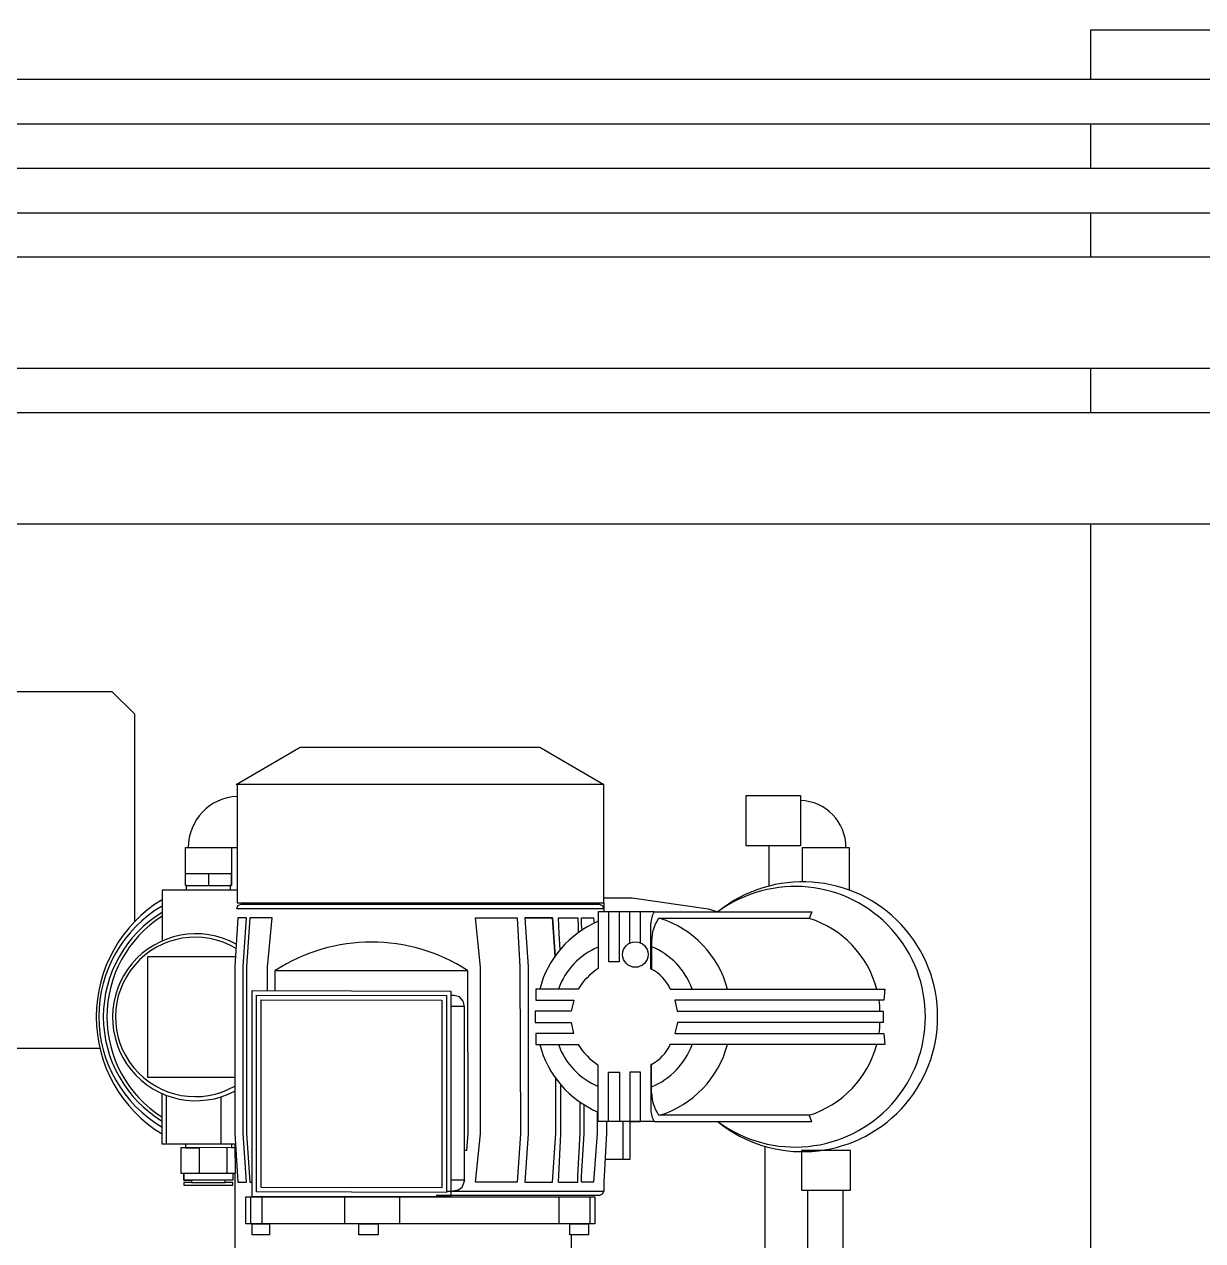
# Model space of a CAD drawing. Header units: metres. Extents: x -22 to 564, y 0 to 143.
# Drawn here: x 41.526 to 42.056, y 51.36 to 51.908 of the extents above; entities that cross this region are included whole.
import ezdxf
from ezdxf.xclip import XClip

# ---------------------------------------------------------------- set-up
doc = ezdxf.new("R2010")
doc.units = ezdxf.units.M
doc.header["$XCLIPFRAME"] = 2
doc.layers.add('XREF  PB CONJ$0$PARQUE', color=251, linetype='Continuous')
doc.layers.add('XREF PB NEURO-ONCOLOGIA$0$EQUIPO', color=8, linetype='Continuous')

# ---------------------------------------------------------------- blocks, each defined once
blk = doc.blocks.new('*U219')
at = {"color": 0}
for p, q in [((-3160, 955.86), (-3160, 1725.86)), ((-3137.67, 1527.13), (-3137.67, -300.97)), ((-3117.67, -300.97), (-3117.67, 1527.13)), ((-3097.67, 1527.13), (-3097.67, -300.97)), ((-3077.67, -300.97), (-3077.67, 1527.13)), ((-3057.67, 1525.13), (-3057.67, -298.97)), ((-3007.67, -298.97), (-3007.67, 1525.13)), ((-2987.67, 1525.13), (-2987.67, -298.97)), ((-2937.66, -298.97), (-2937.66, 1525.13)), ((-3137.67, 955.86), (-3160, 955.86)), ((-3097.67, 955.86), (-3117.67, 955.86)), ((-3057.67, 955.86), (-3077.67, 955.86)), ((-2987.67, 955.86), (-3007.67, 955.86)), ((-2592.96, 955.86), (-2937.66, 955.86)), ((-2728.21, 766.54), (-2728.21, 863.21)), ((-2728.21, 863.21), (-2723.24, 862.66)), ((-2723.24, 862.66), (-2723.24, 768.54)), ((-2718.31, 769.67), (-2718.31, 862.34)), ((-2718.31, 862.34), (-2713.16, 862.34)), ((-2713.16, 862.34), (-2713.16, 769.73)), ((-2708.19, 862.66), (-2703.26, 863.21)), ((-2708.19, 768.6), (-2708.19, 862.66)), ((-2703.26, 863.21), (-2703.26, 766.26)), ((-2791.91, 825.91), (-2791.91, 847.07)), ((-2791.91, 847.07), (-2772.77, 847.07)), ((-2637.6, 847.61), (-2655.47, 847.61)), ((-2655.47, 847.61), (-2655.47, 825.63)), ((-2637.6, 825.63), (-2637.6, 847.61)), ((-2607.73, 844.42), (-2637.6, 844.42)), ((-2762.95, 759.33), (-2762.95, 830.24)), ((-2762.95, 830.24), (-2760.02, 829.15)), ((-2760.02, 829.15), (-2760.04, 761.29)), ((-2668.51, 830.24), (-2671.45, 829.15)), ((-2671.45, 829.15), (-2671.43, 761.29)), ((-2668.52, 759.33), (-2668.51, 830.24)), ((-2607.73, 828.46), (-2637.6, 828.46)), ((-2815.4, 825.1), (-2792.72, 825.1)), ((-2815.4, 800.68), (-2815.4, 825.1)), ((-2792.72, 825.1), (-2792.72, 800.68)), ((-2791.91, 825.91), (-2776.47, 825.91)), ((-2655.47, 825.63), (-2637.6, 825.63)), ((-2792.72, 810.86), (-2774.51, 810.86)), ((-2657.53, 809.08), (-2036.13, 809.08)), ((-2792.72, 800.68), (-2815.4, 800.68)), ((-2769.34, 749.44), (-2764.37, 783.64)), ((-2764.37, 783.64), (-2762.95, 787.97)), ((-2723.24, 768.54), (-2718.31, 769.67)), ((-2713.16, 769.73), (-2708.19, 768.6)), ((-2762.95, 759.33), (-2762.95, 734.11)), ((-2737.19, 757.83), (-2757.71, 757.83)), ((-2749.91, 758.1), (-2737.19, 758.1)), ((-2737.19, 758.1), (-2737.19, 757.83)), ((-2681.56, 758.1), (-2694.28, 758.1)), ((-2694.28, 758.1), (-2694.28, 757.83)), ((-2694.28, 757.83), (-2673.76, 757.83)), ((-2668.52, 759.33), (-2668.52, 734.12)), ((-2748.94, 753.22), (-2762.95, 753.22)), ((-2668.52, 753.22), (-2690.82, 753.22)), ((-2690.82, 753.22), (-2690.82, 748.32)), ((-2668.52, 748.32), (-2668.52, 753.22)), ((-2769.34, 736.67), (-2769.34, 749.44)), ((-2748.89, 748.29), (-2762.95, 748.29)), ((-2690.82, 748.32), (-2668.52, 748.32)), ((-2668.52, 748.29), (-2651.42, 748.29)), ((-2668.52, 745.15), (-2651.42, 745.15)), ((-2651.42, 748.29), (-2651.42, 737.13)), ((-2740.61, 743.64), (-2762.95, 743.64)), ((-2762.95, 743.64), (-2762.95, 738.77)), ((-2740.61, 738.77), (-2740.61, 743.64)), ((-2690.81, 743.64), (-2668.52, 743.64)), ((-2690.81, 738.76), (-2690.81, 743.64)), ((-2668.52, 743.64), (-2668.52, 738.76)), ((-2837.1, 707.76), (-2820.27, 736.67)), ((-2767.01, 736.67), (-2820.27, 736.67)), ((-2820.27, 736.67), (-2820.27, 571.56)), ((-2767.01, 736.67), (-2762.95, 736.67)), ((-2767.01, 571.56), (-2767.01, 736.67)), ((-2766.37, 734.71), (-2765.83, 735.85)), ((-2766.37, 573.42), (-2766.37, 734.71)), ((-2765.83, 735.85), (-2764.37, 736.67)), ((-2764.37, 736.67), (-2764.37, 571.37)), ((-2762.95, 738.77), (-2740.61, 738.77)), ((-2762.95, 734.11), (-2737.46, 734.11)), ((-2668.52, 734.12), (-2694.05, 734.11)), ((-2668.52, 738.76), (-2690.81, 738.76)), ((-2668.52, 737.9), (-2663.34, 737.9)), ((-2663.34, 737.9), (-2641.34, 736.67)), ((-2641.34, 736.67), (-2637.28, 736.67)), ((-2637.28, 736.67), (-2635.82, 735.85)), ((-2637.28, 665.76), (-2637.28, 736.66)), ((-2635.82, 735.85), (-2635.27, 734.71)), ((-2635.27, 734.71), (-2635.27, 661.15)), ((-2760.31, 732.06), (-2757.88, 732.32)), ((-2760.31, 726.55), (-2760.31, 732.06)), ((-2672.85, 733.57), (-2663.36, 733.57)), ((-2663.36, 733.57), (-2641.34, 732.06)), ((-2641.34, 732.06), (-2641.34, 726.55)), ((-2634.63, 732.65), (-2622.5, 732.65)), ((-2634.63, 575.42), (-2634.63, 732.65)), ((-2634.63, 730.37), (-2622.5, 730.37)), ((-2634.63, 716.47), (-2634.63, 730.37)), ((-2622.5, 732.65), (-2622.5, 575.42)), ((-2622.5, 730.37), (-2622.5, 716.47)), ((-2622.5, 729.74), (-2617.53, 729.74)), ((-2622.5, 721.39), (-2622.5, 729.74)), ((-2617.53, 729.74), (-2617.53, 721.39)), ((-2757.44, 726.55), (-2760.31, 726.55)), ((-2760.31, 724.86), (-2756.57, 725.13)), ((-2760.31, 716.19), (-2760.31, 724.86)), ((-2754.79, 726.85), (-2757.44, 726.55)), ((-2756.57, 725.13), (-2753.6, 725.13)), ((-2728.21, 725.08), (-2728.21, 705.98)), ((-2723.24, 705.98), (-2723.24, 723.08)), ((-2723.24, 723.08), (-2718.31, 721.95)), ((-2713.16, 721.89), (-2708.19, 723.02)), ((-2708.19, 723.02), (-2708.19, 705.98)), ((-2703.26, 705.98), (-2703.26, 725.36)), ((-2663.36, 725.95), (-2677.23, 725.95)), ((-2663, 727.77), (-2676.08, 727.77)), ((-2643.94, 724.86), (-2663.36, 725.95)), ((-2643.94, 726.55), (-2663, 727.77)), ((-2641.34, 726.55), (-2643.94, 726.55)), ((-2641.34, 724.86), (-2643.94, 724.86)), ((-2641.34, 716.19), (-2641.34, 724.86)), ((-2718.31, 721.95), (-2718.31, 705.76)), ((-2713.16, 705.74), (-2713.16, 721.89)), ((-2663, 717.33), (-2684.8, 717.33)), ((-2641.34, 716.19), (-2663, 717.33)), ((-2617.53, 721.39), (-2622.5, 721.39)), ((-2617.53, 721.94), (-2609.74, 721.94)), ((-2753.06, 716.47), (-2760.31, 716.19)), ((-2760.31, 713.55), (-2742.84, 714.66)), ((-2742.84, 714.66), (-2760.31, 713.55)), ((-2760.31, 701.05), (-2760.31, 713.55)), ((-2760.31, 713.55), (-2760.31, 701.05)), ((-2746.05, 717.02), (-2753.06, 716.47)), ((-2663.33, 714.96), (-2688.04, 714.97)), ((-2641.34, 713.55), (-2663.33, 714.96)), ((-2641.34, 701.05), (-2641.34, 713.55)), ((-2622.5, 716.47), (-2634.63, 716.47)), ((-2837.1, 600), (-2837.1, 707.76)), ((-2760.31, 701.05), (-2738.28, 702.56)), ((-2738.28, 702.56), (-2663, 702.56)), ((-2728.21, 705.98), (-2723.24, 705.98)), ((-2718.31, 705.76), (-2713.16, 705.76)), ((-2708.19, 705.98), (-2703.26, 705.98)), ((-2663, 702.56), (-2641.34, 701.05)), ((-2760.31, 697.59), (-2738.28, 698.82)), ((-2760.31, 678.8), (-2760.31, 697.59)), ((-2738.28, 698.82), (-2663, 699.09)), ((-2663, 699.09), (-2641.34, 697.59)), ((-2641.34, 697.59), (-2641.34, 678.8)), ((-2738.01, 681.08), (-2760.31, 678.8)), ((-2663, 681.08), (-2738.01, 681.08)), ((-2641.34, 678.8), (-2663, 681.08)), ((-2736.55, 675.33), (-2663.36, 675.34)), ((-2736.55, 588.74), (-2736.55, 675.33)), ((-2720.36, 673.92), (-2722.69, 673.28)), ((-2642.2, 673.92), (-2720.36, 673.92)), ((-2720.36, 673.92), (-2720.36, 667.81)), ((-2663.36, 675.34), (-2655.47, 674.79)), ((-2655.47, 674.79), (-2655.47, 673.92)), ((-2642.2, 673.92), (-2642.2, 667.82)), ((-2642.2, 673.92), (-2638.77, 672.72)), ((-2724.7, 671.6), (-2725.29, 669.23)), ((-2725.29, 669.23), (-2725.29, 667.81)), ((-2722.69, 673.28), (-2724.7, 671.6)), ((-2638.77, 672.72), (-2637.6, 671)), ((-2637.6, 671), (-2637.28, 668.68)), ((-2727.48, 578.3), (-2727.29, 667.81)), ((-2727.29, 667.81), (-2634.63, 667.81)), ((-2725.42, 580.35), (-2725.25, 665.76)), ((-2725.25, 665.76), (-2636.69, 665.76)), ((-2723.36, 582.4), (-2723.2, 663.71)), ((-2723.2, 663.71), (-2638.75, 663.71)), ((-2638.75, 663.71), (-2638.91, 582.4)), ((-2636.69, 665.76), (-2636.86, 580.35)), ((-2634.63, 667.81), (-2634.82, 578.3)), ((-2634.63, 644.65), (-2622.5, 644.65)), ((-2634.63, 620.02), (-2634.63, 644.65)), ((-2622.5, 644.65), (-2622.5, 620.02)), ((-2622.5, 635.07), (-2617.53, 635.07)), ((-2622.5, 626.41), (-2622.5, 635.07)), ((-2617.53, 635.07), (-2617.53, 626.41)), ((-2617.53, 626.41), (-2622.5, 626.41)), ((-2622.5, 620.02), (-2634.63, 620.02)), ((-2820.27, 571.09), (-2837.1, 600)), ((-2738.01, 585.27), (-2760.31, 587.33)), ((-2760.31, 587.33), (-2760.31, 577.2)), ((-2727.45, 588.74), (-2736.55, 588.74)), ((-2622.5, 586.1), (-2617.53, 586.1)), ((-2622.5, 578.3), (-2622.5, 586.1)), ((-2617.53, 586.1), (-2617.53, 578.3)), ((-2727.46, 585.27), (-2738.01, 585.27)), ((-2638.91, 582.4), (-2723.36, 582.4)), ((-2634.63, 582.63), (-2622.5, 582.63)), ((-2634.63, 577.75), (-2634.63, 582.63)), ((-2622.5, 582.63), (-2622.5, 577.75)), ((-2760.31, 577.2), (-2738.28, 575.7)), ((-2738.28, 574.29), (-2760.31, 575.7)), ((-2760.31, 575.7), (-2760.31, 571.91)), ((-2738.28, 575.7), (-2663.36, 575.7)), ((-2634.82, 578.3), (-2727.48, 578.3)), ((-2636.86, 580.35), (-2725.42, 580.35)), ((-2663.36, 575.7), (-2641.34, 577.2)), ((-2641.34, 575.7), (-2663.36, 574.29)), ((-2641.34, 577.2), (-2641.34, 578.3)), ((-2641.34, 571.91), (-2641.34, 575.7)), ((-2622.5, 577.75), (-2634.63, 577.75)), ((-2622.5, 575.42), (-2634.63, 575.42)), ((-2617.53, 578.3), (-2622.5, 578.3)), ((-2820.27, 571.56), (-2767.01, 571.56)), ((-2791.91, 569.04), (-2791.91, 571.56)), ((-2772.76, 571.56), (-2772.76, 537.76)), ((-2765.83, 571.92), (-2766.37, 573.42)), ((-2764.37, 571.37), (-2765.83, 571.92)), ((-2760.31, 571.91), (-2738.29, 570.55)), ((-2742.66, 570.46), (-2742.66, 531.15)), ((-2738.29, 570.55), (-2663.36, 570.55)), ((-2663.36, 574.29), (-2738.28, 574.29)), ((-2688.49, 531.15), (-2688.49, 570.23)), ((-2663.36, 570.55), (-2641.34, 571.91)), ((-2658.42, 570.64), (-2658.44, 569.04)), ((-2645.35, 570.77), (-2658.42, 570.64)), ((-2658.42, 570.64), (-2658.42, 537.76)), ((-2656.71, 569.04), (-2656.82, 570.95)), ((-2656.82, 570.95), (-2656.7, 548.25)), ((-2645.35, 546.2), (-2645.35, 570.77)), ((-2645.35, 570.55), (-2521.44, 570.55)), ((-2645.35, 569.68), (-2642.2, 569.68)), ((-2642.2, 569.68), (-2642.2, 566.12)), ((-2639.88, 569.68), (-2641.06, 569.68)), ((-2641.06, 569.68), (-2641.06, 566.12)), ((-2639.88, 547.61), (-2639.88, 569.68)), ((-2791.91, 548.25), (-2791.91, 569.04)), ((-2791.91, 569.04), (-2774.81, 569.04)), ((-2774.81, 569.04), (-2780.05, 569.04)), ((-2780.05, 569.04), (-2780.05, 548.25)), ((-2774.81, 569.04), (-2774.81, 568.45)), ((-2774.81, 568.45), (-2774.81, 569.04)), ((-2774.81, 568.45), (-2772.76, 568.45)), ((-2774.81, 548.79), (-2774.81, 568.45)), ((-2772.76, 568.45), (-2772.76, 548.79)), ((-2658.44, 564.39), (-2679.7, 564.39)), ((-2658.44, 569.04), (-2656.71, 569.04)), ((-2645.35, 567.04), (-2656.71, 567.04)), ((-2645.35, 554.54), (-2645.35, 567.04)), ((-2642.2, 566.12), (-2642.2, 551.07)), ((-2641.06, 566.12), (-2642.2, 566.12)), ((-2642.2, 566.12), (-2642.2, 551.07)), ((-2641.06, 551.07), (-2641.06, 566.12)), ((-2780.05, 558.6), (-2774.81, 558.6)), ((-2656.7, 548.25), (-2656.7, 554.54)), ((-2656.7, 554.54), (-2645.35, 554.54)), ((-2774.81, 548.25), (-2791.91, 548.25)), ((-2772.76, 548.79), (-2774.81, 548.79)), ((-2774.81, 548.79), (-2774.81, 548.25)), ((-2772.76, 548.79), (-2774.81, 548.79)), ((-2658.42, 548.25), (-2656.7, 548.25)), ((-2656.7, 548.25), (-2656.7, 546.2)), ((-2642.2, 547.61), (-2645.35, 547.61)), ((-2645.35, 547.61), (-2642.2, 547.61)), ((-2642.2, 551.07), (-2642.2, 547.61)), ((-2642.2, 547.61), (-2642.2, 551.07)), ((-2642.2, 551.07), (-2641.06, 551.07)), ((-2642.2, 551.07), (-2641.06, 551.07)), ((-2641.06, 551.07), (-2641.06, 547.61)), ((-2641.06, 547.61), (-2639.88, 547.61)), ((-2656.7, 546.2), (-2645.35, 546.2)), ((-2772.76, 537.76), (-2749.85, 537.76)), ((-2658.42, 537.76), (-2681.18, 537.76)), ((-2658.44, 539.81), (-2680.34, 539.81)), ((-2742.66, 531.15), (-2688.49, 531.15)), ((-2862.22, 515.19), (-2852.15, 525.36)), ((-2852.15, 525.36), (-2758.52, 525.36)), ((-2862.23, 208.25), (-2862.22, 515.19)), ((-2701.53, 407.16), (-2701.53, 509.8))]:
    blk.add_line(p, q, dxfattribs=at)
blk.add_circle((-2743.74, 750.82), 5.73, dxfattribs=at)
for centre, radius, start, end in [((-2715.74, 826.17), 60.74, 321.0284, 218.9764), ((-2715.74, 822.76), 58.65, 323.6134, 216.3873), ((-2718.02, 815.89), 45.07, 90.3752, 96.6514), ((-2713.45, 815.89), 45.07, 83.3486, 89.6248), ((-2716.56, 815.42), 45.57, 104.8, 162.5305), ((-2714.9, 815.42), 45.57, 17.4695, 75.2), ((-2792.05, 824.6), 21.02, 89.6298, 178.6353), ((-2716.49, 748.16), 45.67, 104.8628, 162.451), ((-2714.98, 748.16), 45.67, 17.549, 75.1372), ((-2717.3, 745.94), 32.34, 109.7036, 157.9128), ((-2714.17, 745.94), 32.34, 22.0872, 70.2964), ((-2749.61, 776.71), 18.61, 235.9322, 269.0641), ((-2720.47, 749.3), 18.89, 114.1673, 152.2347), ((-2711, 749.3), 18.89, 27.7653, 65.8327), ((-2681.86, 776.71), 18.61, 270.9359, 304.0678), ((-2757.71, 767.71), 9.89, 237.9708, 270), ((-2673.76, 767.71), 9.89, 270, 302.0292), ((-2716.5, 752.11), 45.87, 203.099, 255.2189), ((-2717.33, 746.57), 32.26, 202.7073, 250.3045), ((-2712.24, 750.71), 30.2, 213.3472, 238.0782), ((-2719.23, 750.71), 30.2, 301.9218, 326.6528), ((-2714.13, 746.57), 32.26, 289.6955, 337.2927), ((-2714.96, 752.11), 45.87, 284.7811, 336.901), ((-2669.88, 632.04), 79.5, 147.001, 212.999), ((-2792.02, 572.47), 22.9, 182.2877, 270.2645), ((-2715.51, 553.02), 37.57, 151.2447, 27.8096), ((-2715.66, 552.68), 35.87, 149.1783, 29.8797), ((-2715.69, 569.85), 61.73, 211.3208, 328.6795), ((-2715.81, 566.96), 57.68, 210.4108, 329.5876), ((-2715.74, 566.22), 54.9, 211.2234, 328.7766), ((-2715.76, 566.45), 53.53, 212.4134, 327.5878)]:
    blk.add_arc(centre, radius, start, end, dxfattribs=at)
blk = doc.blocks.new('XREF PB NEURO-ONCOLOGIA')
at = {"layer": 'XREF PB NEURO-ONCOLOGIA$0$EQUIPO', "color": 8, "xscale": 0.0009999999999940395, "yscale": 0.0009999999999940395, "zscale": 0.0009999999999940395, "rotation": 180}
blk.add_blockref('*U219', (15.27168, 4.45117, 0), dxfattribs=at)
blk = doc.blocks.new('XREF  PB CONJ')
at = {"layer": 'XREF  PB CONJ$0$PARQUE', "true_color": 0x136734}
h = blk.add_hatch(dxfattribs=at)
h.set_pattern_fill('CROSS', color=116, scale=0.02, angle=90)
edge = h.paths.add_edge_path()
edge.add_line((3.58827, 104.60563), (1.69357, 104.36841))
edge.add_line((1.69357, 104.36841), (2.47841, 17.60831))
edge.add_line((2.47841, 17.60831), (97.731, 17.93364))
edge.add_arc((97.72474, 19.237), 1.30337, 270.27519, 363.10058)
edge.add_line((99.0262, 19.3075), (96.47621, 19.30776))
edge.add_line((96.47621, 19.30776), (96.60198, 20.22399))
edge.add_line((96.60198, 20.22399), (62.41283, 20.22399))
edge.add_arc((58.63294, 24.65353), 5.82309, 229.524665, 310.475335, ccw=False)
edge.add_line((54.85305, 20.22399), (26.25265, 20.21884))
edge.add_line((26.25265, 20.21884), (4.28368, 20.03042))
edge.add_line((4.28368, 20.03042), (4.05501, 46.6913))
edge.add_line((4.05501, 46.6913), (2.38805, 46.6912))
edge.add_line((2.38805, 46.6912), (2.38806, 54.8033))
edge.add_line((2.38806, 54.8033), (3.98543, 54.80339))
edge.add_line((3.98543, 54.80339), (3.74643, 82.66789))
edge.add_line((3.74643, 82.66789), (3.61847, 95.25564))
edge.add_line((3.61847, 95.25564), (3.58827, 104.60563))

msp = doc.modelspace()

# ---------------------------------------------------------------- block references
at = {"rotation": 90}
msp.add_blockref('XREF PB NEURO-ONCOLOGIA', (45.50103, 33.47338), dxfattribs=at)

# ---------------------------------------------------------------- next in the draw order: block references
ref = msp.add_blockref('XREF  PB CONJ', (67.8976, 28.71, 0), dxfattribs=dict(rotation=89.50849308405942))
XClip(ref).set_block_clipping_path([(-2.936402334, 82.9334608569), (21.1250270707, 82.9334608569), (21.1250270707, 49.0397586863), (26.6296707885, 49.0397586863), (26.6284018429, 17.4712422498), (-2.8531787476, 17.4341989701)])

doc.saveas('drawing.dxf')
